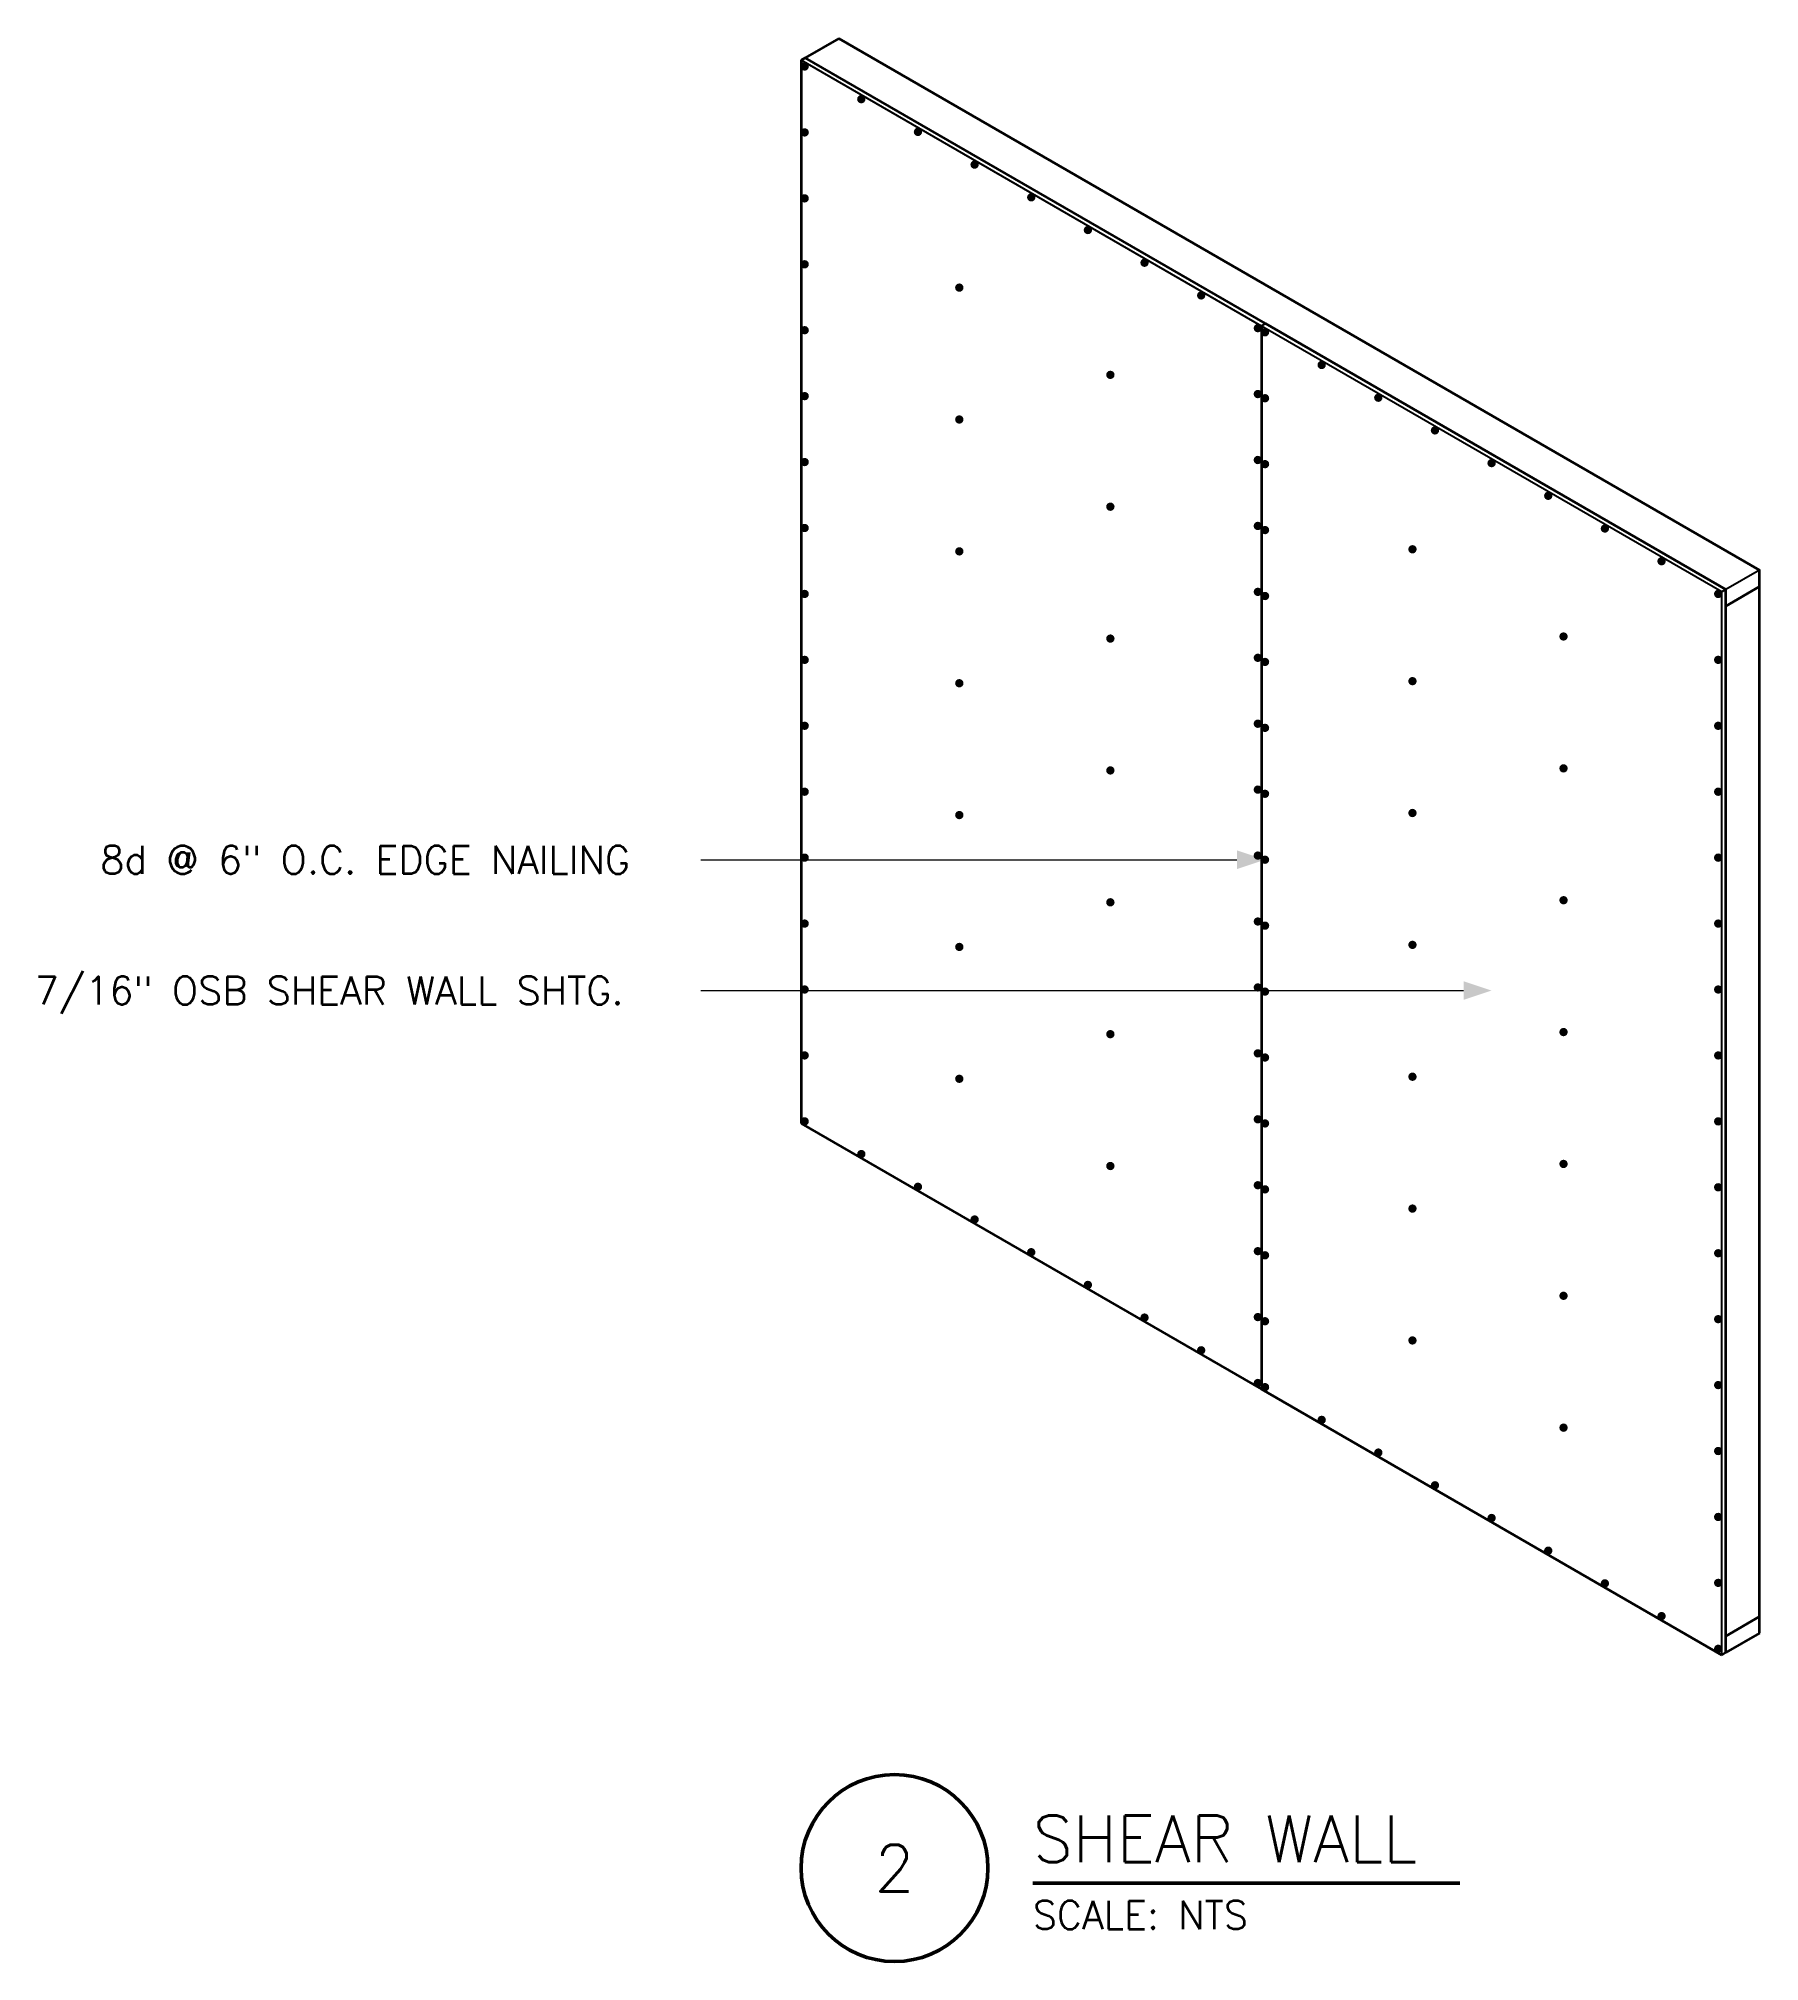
# Model space of a CAD drawing. Header units: inches. Extents: x -72 to 83, y -78 to 96.
import ezdxf
from ezdxf.enums import TextEntityAlignment as Align

# ---------------------------------------------------------------- set-up
doc = ezdxf.new("R2010")
doc.units = ezdxf.units.IN
doc.header["$MEASUREMENT"] = 0
for name, color, linetype, lineweight in [('S-ANNO-NOTE', 7, 'CONTINUOUS', 18), ('S-ANNO-TTLB', 7, 'CONTINUOUS', 50), ('S-DETL-BYND', 7, 'CONTINUOUS', 25), ('S-DETL-CUT', 7, 'CONTINUOUS', 50), ('S-DETL-STL', 7, 'CONTINUOUS', 35)]:
    doc.layers.add(name, color=color, linetype=linetype, lineweight=lineweight)
doc.styles.add('KERF', font='romans.shx')

msp = doc.modelspace()

# ---------------------------------------------------------------- hatches: boundary and pattern name
at = {"layer": 'S-ANNO-NOTE', "lineweight": 50}
for points in [[(38.484004, 21.84375), (35.952754, 22.6875), (35.952754, 21)], [(58.943854, 10.03125), (56.412604, 10.875), (56.412604, 9.1875)]]:
    msp.add_hatch(color=256, dxfattribs=at).paths.add_polyline_path(points)
at = {"layer": 'S-DETL-STL', "lineweight": 50}
for points in [[(-2.707216, 93.46875, 1), (-3.463216, 93.46875, 1)], [(2.407747, 90.515625, 1), (1.651747, 90.515625, 1)], [(-2.707216, 87.515625, 1), (-3.463216, 87.515625, 1)], [(7.52271, 87.5625, 1), (6.76671, 87.5625, 1)], [(12.637672, 84.609375, 1), (11.881672, 84.609375, 1)], [(-2.707216, 81.5625, 1), (-3.463216, 81.5625, 1)], [(17.752635, 81.65625, 1), (16.996635, 81.65625, 1)], [(22.867597, 78.703125, 1), (22.111597, 78.703125, 1)], [(-2.707216, 75.609375, 1), (-3.463216, 75.609375, 1)], [(27.98256, 75.75, 1), (27.22656, 75.75, 1)], [(11.257444, 73.5, 1), (10.501444, 73.5, 1)], [(33.097522, 72.796875, 1), (32.341522, 72.796875, 1)], [(-2.707216, 69.65625, 1), (-3.463216, 69.65625, 1)], [(38.212485, 69.84375, 1), (37.456485, 69.84375, 1)], [(38.862004, 69.46875, 1), (38.106004, 69.46875, 1)], [(24.897344, 65.625, 1), (24.141344, 65.625, 1)], [(43.976966, 66.515625, 1), (43.220966, 66.515625, 1)], [(38.212485, 63.890625, 1), (37.456485, 63.890625, 1)], [(-2.707216, 63.703125, 1), (-3.463216, 63.703125, 1)], [(38.862004, 63.515625, 1), (38.106004, 63.515625, 1)], [(49.091929, 63.5625, 1), (48.335929, 63.5625, 1)], [(11.257444, 61.59375, 1), (10.501444, 61.59375, 1)], [(54.206892, 60.609375, 1), (53.450892, 60.609375, 1)], [(-2.707216, 57.75, 1), (-3.463216, 57.75, 1)], [(38.212485, 57.9375, 1), (37.456485, 57.9375, 1)], [(38.862004, 57.5625, 1), (38.106004, 57.5625, 1)], [(59.321854, 57.65625, 1), (58.565854, 57.65625, 1)], [(24.897344, 53.71875, 1), (24.141344, 53.71875, 1)], [(64.436817, 54.703125, 1), (63.680817, 54.703125, 1)], [(-2.707216, 51.796875, 1), (-3.463216, 51.796875, 1)], [(38.212485, 51.984375, 1), (37.456485, 51.984375, 1)], [(69.551779, 51.75, 1), (68.795779, 51.75, 1)], [(38.862004, 51.609375, 1), (38.106004, 51.609375, 1)], [(11.257444, 49.6875, 1), (10.501444, 49.6875, 1)], [(52.177144, 49.875, 1), (51.421144, 49.875, 1)], [(74.666742, 48.796875, 1), (73.910742, 48.796875, 1)], [(-2.707216, 45.84375, 1), (-3.463216, 45.84375, 1)], [(38.212485, 46.03125, 1), (37.456485, 46.03125, 1)], [(38.862004, 45.65625, 1), (38.106004, 45.65625, 1)], [(79.781704, 45.84375, 1), (79.025704, 45.84375, 1)], [(24.897344, 41.8125, 1), (24.141344, 41.8125, 1)], [(65.817045, 42, 1), (65.061045, 42, 1)], [(-2.707216, 39.890625, 1), (-3.463216, 39.890625, 1)], [(38.212485, 40.078125, 1), (37.456485, 40.078125, 1)], [(38.862004, 39.703125, 1), (38.106004, 39.703125, 1)], [(79.781704, 39.890625, 1), (79.025704, 39.890625, 1)], [(52.177144, 37.96875, 1), (51.421144, 37.96875, 1)], [(11.257444, 37.78125, 1), (10.501444, 37.78125, 1)], [(-2.707216, 33.9375, 1), (-3.463216, 33.9375, 1)], [(38.212485, 34.125, 1), (37.456485, 34.125, 1)], [(38.862004, 33.75, 1), (38.106004, 33.75, 1)], [(79.781704, 33.9375, 1), (79.025704, 33.9375, 1)], [(24.897344, 29.90625, 1), (24.141344, 29.90625, 1)], [(65.817045, 30.09375, 1), (65.061045, 30.09375, 1)], [(-2.707216, 27.984375, 1), (-3.463216, 27.984375, 1)], [(38.212485, 28.171875, 1), (37.456485, 28.171875, 1)], [(38.862004, 27.796875, 1), (38.106004, 27.796875, 1)], [(79.781704, 27.984375, 1), (79.025704, 27.984375, 1)], [(11.257444, 25.875, 1), (10.501444, 25.875, 1)], [(52.177144, 26.0625, 1), (51.421144, 26.0625, 1)], [(38.212485, 22.21875, 1), (37.456485, 22.21875, 1)], [(-2.707216, 22.03125, 1), (-3.463216, 22.03125, 1)], [(38.862004, 21.84375, 1), (38.106004, 21.84375, 1)], [(79.781704, 22.03125, 1), (79.025704, 22.03125, 1)], [(24.897344, 18, 1), (24.141344, 18, 1)], [(65.817045, 18.1875, 1), (65.061045, 18.1875, 1)], [(-2.707216, 16.078125, 1), (-3.463216, 16.078125, 1)], [(38.212485, 16.265625, 1), (37.456485, 16.265625, 1)], [(38.862004, 15.890625, 1), (38.106004, 15.890625, 1)], [(79.781704, 16.078125, 1), (79.025704, 16.078125, 1)], [(11.257444, 13.96875, 1), (10.501444, 13.96875, 1)], [(52.177144, 14.15625, 1), (51.421144, 14.15625, 1)], [(-2.707216, 10.125, 1), (-3.463216, 10.125, 1)], [(38.212485, 10.3125, 1), (37.456485, 10.3125, 1)], [(79.781704, 10.125, 1), (79.025704, 10.125, 1)], [(38.862004, 9.9375, 1), (38.106004, 9.9375, 1)], [(24.897344, 6.09375, 1), (24.141344, 6.09375, 1)], [(65.817045, 6.28125, 1), (65.061045, 6.28125, 1)], [(-2.707216, 4.171875, 1), (-3.463216, 4.171875, 1)], [(38.212485, 4.359375, 1), (37.456485, 4.359375, 1)], [(38.862004, 3.984375, 1), (38.106004, 3.984375, 1)], [(79.781704, 4.171875, 1), (79.025704, 4.171875, 1)], [(11.257444, 2.0625, 1), (10.501444, 2.0625, 1)], [(52.177144, 2.25, 1), (51.421144, 2.25, 1)], [(-2.707216, -1.78125, 1), (-3.463216, -1.78125, 1)], [(38.212485, -1.59375, 1), (37.456485, -1.59375, 1)], [(38.862004, -1.96875, 1), (38.106004, -1.96875, 1)], [(79.781704, -1.78125, 1), (79.025704, -1.78125, 1)], [(2.407747, -4.734375, 1), (1.651747, -4.734375, 1)], [(24.897344, -5.8125, 1), (24.141344, -5.8125, 1)], [(65.817045, -5.625, 1), (65.061045, -5.625, 1)], [(7.52271, -7.6875, 1), (6.76671, -7.6875, 1)], [(38.212485, -7.546875, 1), (37.456485, -7.546875, 1)], [(38.862004, -7.921875, 1), (38.106004, -7.921875, 1)], [(79.781704, -7.734375, 1), (79.025704, -7.734375, 1)], [(12.637672, -10.640625, 1), (11.881672, -10.640625, 1)], [(52.177144, -9.65625, 1), (51.421144, -9.65625, 1)], [(17.752635, -13.59375, 1), (16.996635, -13.59375, 1)], [(38.212485, -13.5, 1), (37.456485, -13.5, 1)], [(38.862004, -13.875, 1), (38.106004, -13.875, 1)], [(79.781704, -13.6875, 1), (79.025704, -13.6875, 1)], [(22.867597, -16.546875, 1), (22.111597, -16.546875, 1)], [(65.817045, -17.53125, 1), (65.061045, -17.53125, 1)], [(38.212485, -19.453125, 1), (37.456485, -19.453125, 1)], [(27.98256, -19.5, 1), (27.22656, -19.5, 1)], [(38.862004, -19.828125, 1), (38.106004, -19.828125, 1)], [(79.781704, -19.640625, 1), (79.025704, -19.640625, 1)], [(33.097522, -22.453125, 1), (32.341522, -22.453125, 1)], [(52.177144, -21.5625, 1), (51.421144, -21.5625, 1)], [(38.212485, -25.40625, 1), (37.456485, -25.40625, 1)], [(38.862004, -25.78125, 1), (38.106004, -25.78125, 1)], [(79.781704, -25.59375, 1), (79.025704, -25.59375, 1)], [(43.976966, -28.734375, 1), (43.220966, -28.734375, 1)], [(65.817045, -29.4375, 1), (65.061045, -29.4375, 1)], [(79.781704, -31.546875, 1), (79.025704, -31.546875, 1)], [(49.091929, -31.6875, 1), (48.335929, -31.6875, 1)], [(54.206892, -34.640625, 1), (53.450892, -34.640625, 1)], [(59.321854, -37.59375, 1), (58.565854, -37.59375, 1)], [(79.781704, -37.5, 1), (79.025704, -37.5, 1)], [(64.436817, -40.546875, 1), (63.680817, -40.546875, 1)], [(69.551779, -43.5, 1), (68.795779, -43.5, 1)], [(79.781704, -43.453125, 1), (79.025704, -43.453125, 1)], [(74.666742, -46.453125, 1), (73.910742, -46.453125, 1)], [(79.781704, -49.40625, 1), (79.025704, -49.40625, 1)]]:
    msp.add_hatch(color=256, dxfattribs=at).paths.add_polyline_path(points)

# ---------------------------------------------------------------- linework, layer by layer
at = {"layer": 'S-ANNO-NOTE', "lineweight": 18}
for points in [[(-12.454975, 21.84375), (-9.079975, 21.84375), (35.952754, 21.84375)], [(-12.454975, 10.03125), (-9.079975, 10.03125), (56.412604, 10.03125)]]:
    msp.add_lwpolyline(points, dxfattribs=at)
at = {"layer": 'S-ANNO-TTLB', "lineweight": 50}
msp.add_lwpolyline([(-3.409975, -69.20625, 1), (13.465025, -69.20625, 1)], format="xyb", close=True, dxfattribs=at)
msp.add_lwpolyline([(17.515025, -70.55625), (56.086454, -70.55625)], dxfattribs=at)
at = {"layer": 'S-DETL-BYND', "lineweight": 25}
for points in [[(38.159244, 70.03125), (-3.409975, 94.03125)], [(80.10735, 44.75), (80.10735, 46.25), (-3.031089, 94.25)], [(79.728464, -49.96875), (79.728464, 46.03125), (38.159244, 70.03125)], [(83.138439, 48), (80.10735, 46.25)], [(80.10735, 46.25), (79.728464, 46.03125)], [(80.10735, -48.25), (80.10735, 44.75)], [(80.10735, -49.75), (80.10735, -48.25)]]:
    msp.add_lwpolyline(points, dxfattribs=at)
at = {"layer": 'S-DETL-CUT', "lineweight": 35}
for points in [[(0, 96), (-3.031089, 94.25)], [(83.138439, 46.5), (83.138439, 48), (0, 96)], [(-3.031089, 94.25), (-3.409975, 94.03125)], [(-3.409975, 94.03125), (-3.409975, -1.96875)], [(38.53813, 70.25), (-3.031089, 94.25)], [(38.53813, 70.25), (38.159244, 70.03125)], [(38.159244, 70.03125), (38.159244, -25.96875)], [(80.10735, -49.75), (80.10735, 46.25), (38.53813, 70.25)], [(83.138439, 46.5), (80.10735, 44.75)], [(83.138439, -46.5), (83.138439, 46.5)], [(-3.409975, -1.96875), (38.159244, -25.96875)], [(38.159244, -25.96875), (79.728464, -49.96875)], [(83.138439, -46.5), (80.10735, -48.25)], [(83.138439, -48), (83.138439, -46.5)], [(83.138439, -48), (80.10735, -49.75)], [(80.10735, -49.75), (79.728464, -49.96875)]]:
    msp.add_lwpolyline(points, dxfattribs=at)

# ---------------------------------------------------------------- texts
at = {"layer": 'S-ANNO-NOTE', "lineweight": 18, "style": 'KERF'}
for s, p in [('8d @ 6" O.C. EDGE NAILING', (-66.691225, 20.578125)), ('7/16" OSB SHEAR WALL SHTG.', (-72.597475, 8.765625))]:
    msp.add_text(s, height=2.53125, dxfattribs=at).set_placement(p)
at = {"layer": 'S-ANNO-TTLB', "lineweight": 50, "style": 'KERF'}
msp.add_text('SHEAR WALL', height=4.21875, dxfattribs=at).set_placement((17.515025, -68.66625))
msp.add_text('2', height=4.21875, dxfattribs=at).set_placement((5.027525, -69.20625), align=Align.MIDDLE_CENTER)
at = {"layer": 'S-ANNO-TTLB', "lineweight": 18, "style": 'KERF'}
msp.add_text('SCALE: NTS', height=2.53125, dxfattribs=at).set_placement((17.515025, -74.7075))

doc.saveas('drawing.dxf')
